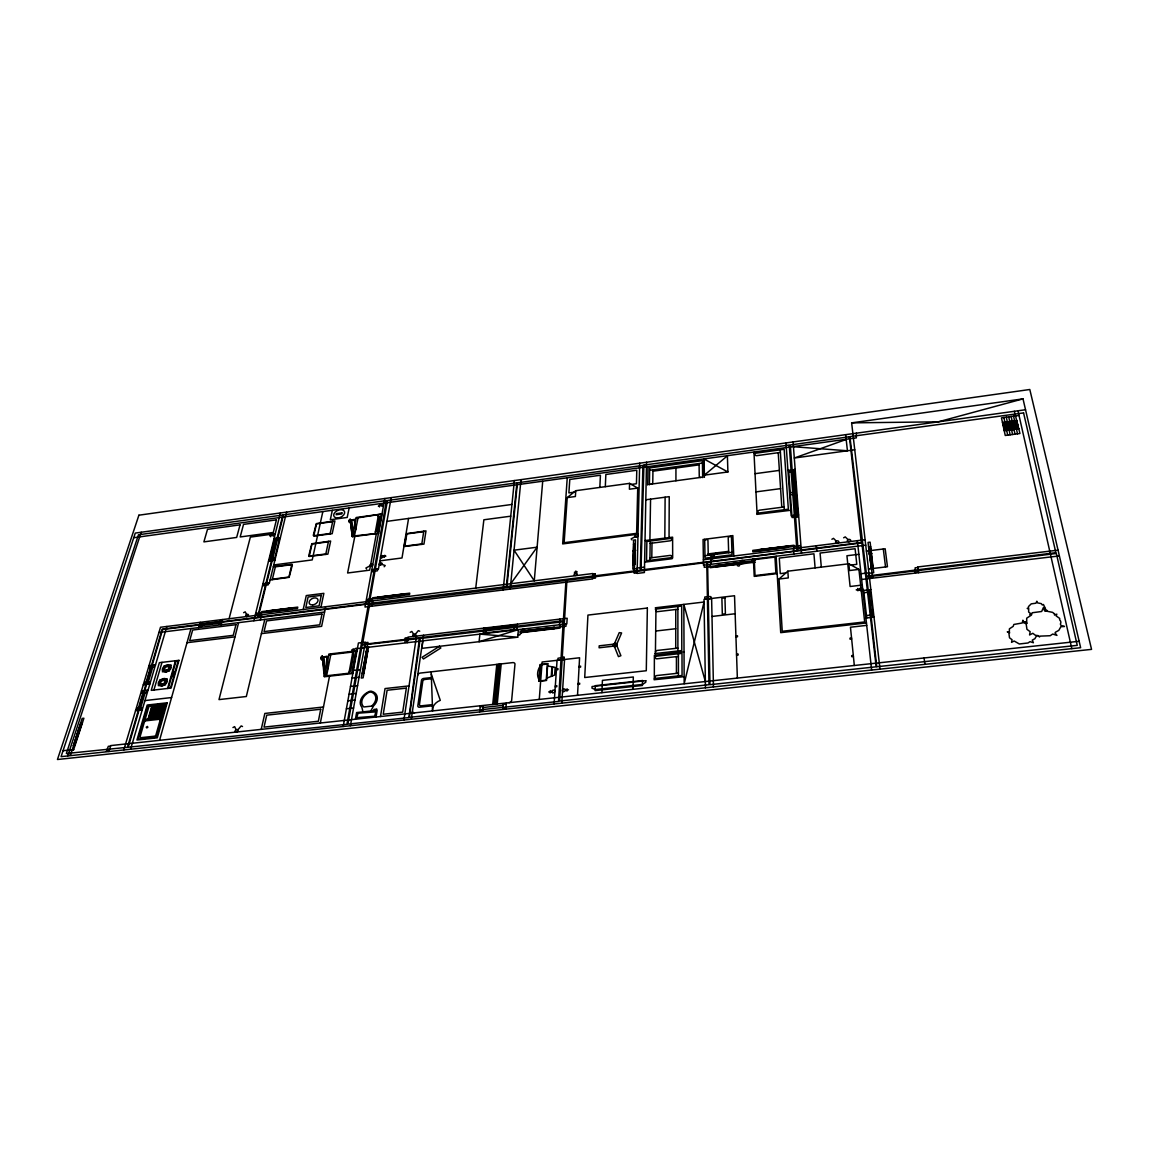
<?xml version="1.0" encoding="UTF-8"?>
<svg xmlns="http://www.w3.org/2000/svg" width="1149" height="1149" viewBox="0 0 1149 1149"><rect width="100%" height="100%" fill="white"/><g stroke="black" fill="none" stroke-linecap="round" stroke-linejoin="round"><path stroke-width="1.5" d="M675.727 648.366L675.756 609.501M675.928 480.77L675.942 468.045M676.431 673.4L676.431 656.639M671.547 557.595L671.547 556.346A1.551 1.092 -14.8 0 0 670.025 555.427L649.917 557.954M671.605 538.321L671.591 539.556A1.537 1.077 -14.7 0 1 670.082 540.834L650.147 543.376M644.603 562.163L672.151 558.716L672.668 557.825L672.61 537.172L645.02 540.561M669.048 537.488L669.235 496.655L645.81 499.786M664.826 538.019L665.113 497.201M654.312 678.556L654.384 655.275L684.014 651.785M655.189 678.427L655.203 676.991A1.652 1.25 -16.1 0 1 656.84 675.54L678.441 673.17M655.447 656.323L655.433 657.731A1.637 1.235 -15.9 0 0 657.027 658.794L678.413 656.409M655.418 653.522L655.964 609.099M649.903 539.929L650.564 499.14M649.889 560.31L650.19 541.064M652.962 469.855L652.761 482.795A1.609 1.077 -15.2 0 1 651.167 484.117M651.785 557.71L652 543.132M649.386 484.806L649.688 467.902L702.398 460.648L702.671 477.611M646.528 462.257L644.402 572.532L637.092 573.437L639.691 463.191M647.691 485.036L648.036 466.767M637.724 488.095L636.618 533.337L564.13 542.687L567.218 497.618L575.75 490.695L629.58 483.37L637.724 488.095L629.408 489.215L629.58 483.37M633.013 689.328L633.314 676.991L602.421 680.366L601.904 692.675M633.314 550.946L632.84 569.1L637.192 568.554L637.106 572.891L634.176 573.25L635.225 550.701M633.314 550.601L633.602 540.116L635.498 539.872L635.239 550.357M633.185 564.762L633.731 544.253M633.386 564.748L633.918 544.238M634.449 564.604L634.966 544.095M634.636 564.59L635.153 544.08M605.308 486.673L605.853 474.494L636.79 470.243L636.445 483.729L631.39 484.418M599.835 487.42L600.424 475.241L569.789 479.463L568.884 492.907L573.868 492.232M577.516 695.303L579.584 657.774L542.127 662.011L539.269 699.425M566.931 691.195L567.075 688.739M575.735 573.121L575.864 570.981M561.775 703.145L564.561 659.469M575.75 490.695L575.39 496.512L567.218 497.618M554.091 703.964L557.064 660.316M559.477 624.769L559.865 619.11M567.233 477.927L562.665 543.908L638.011 534.184M554.105 628.79L554.206 627.268M550.098 693.019L550.27 690.563M551.261 676.416L551.937 666.765M551.893 676.158L552.54 666.88M542.701 481.302L534.271 580.805L514.048 550.17L537.114 547.197L510.731 583.735M525.825 632.108L525.955 630.586M517.711 637.192L518.4 629.609L479.061 641.702L479.923 634.133L517.711 637.192L421.87 648.366L422.961 640.869M516.878 629.781L517.395 624.137M505.79 709.134L506.364 702.958M514.034 629.566L514.35 626.176M514.939 624.984L514.838 626.119L486.027 629.523L486.156 628.402M510.012 626.679L510.127 625.559M497.23 703.949L501.208 663.907M510.213 589.107L521 479.636M494.214 704.28L498.264 664.237M506.364 586.679L516.921 482.853L387.486 500.49L369.274 603.455L640.28 570.234L642.923 465.417L517.452 482.824L506.91 586.665M495.722 704.107L499.743 664.079M503.161 589.968L514.393 480.555M492.72 704.438L496.799 664.409M490.81 628.963L490.939 627.828M486.142 632.84L486.501 629.465M479.65 711.92L480.325 705.773M483.198 633.745L483.83 628.115M475.729 588.087L483.873 519.779L510.731 516.188M411.27 719.231L423.536 635.268M403.917 720.021L416.498 636.101M421.74 544.396L423.794 531.168M407.206 642.693L408.082 637.092L567.175 618.248L566.816 623.907L357.411 648.567M404.06 595.254L404.29 593.846M380.477 716.531L385.044 688.567L409.03 685.896M408.57 518.443L402.006 557.969L379.888 560.841M376.068 716.875L377.159 710.312L356.607 712.552L355.443 719.102M404.204 545.89L406.631 533.639L425.992 530.881L423.952 544.109L404.505 546.479M404.865 545.804L406.775 534.242M373.727 710.685L373.928 709.464L376.872 709.134L374.703 710.585M365.152 666.319L363.113 677.838L361.231 678.054L368.01 642.392L365.238 642.722L364.448 647.189L368.614 646.686L365.224 665.932M384.398 557.294L384.757 555.283M377.777 598.528L378.035 597.121M362.481 673.371L366.387 651.354M363.515 673.257L367.407 651.224M363.702 673.242L367.594 651.21M350.402 725.737L365.353 642.162L358.431 642.98L343.163 726.513M371.773 606.198L372.736 600.884M391.191 497.618L378.438 568.97L371.802 569.818M380.908 505.761C385.13 507.786 382.416 502.012 378.337 506.163M352.054 672.854L355.946 651.641M378.021 532.705L381.31 514.695M352.528 672.797L356.405 651.584M378.452 532.648L381.741 514.637M384.829 498.508L364.994 607.045L592.539 578.938L592.812 573.538L160.501 627.253L123.79 749.952M733.766 556.03L732.847 535.535L731.425 536.023L732.057 554.809L705.012 558.184L704.682 539.412L703.073 539.499L703.475 565.236L865.728 545.186M352.786 650.937L353.188 648.711M348.923 673.228L352.844 652.014M375.134 533.107L378.452 515.097M376.384 533.553L369.648 570.163L347.616 572.992L354.811 536.439M379.443 506.924L379.788 505.043M354.481 535.865L358.028 517.883M320.341 723.008L329.504 676.187M326.603 675.784L330.783 654.6M272.212 535.549C276.378 537.359 273.706 532.044 269.713 535.908M349.138 508.002L347.213 517.438L330.309 519.75L332.334 510.314M325.67 606.729L321.634 626.334L261.397 633.645M320.944 607.318L323.86 593.344L306.266 595.57L303.207 609.516M292.377 564.891L289.117 577.329L270.116 579.972M325.727 554.436L328.513 541.323M330.079 533.969L332.793 521.186M322.84 511.621L312.226 559.908L273.749 564.949M308.736 555.872L311.81 543.736L330.653 541.035L327.882 554.148L309.038 556.489M313.275 535.448L316.291 523.614L334.905 520.899L332.205 533.682L313.663 536.08M309.383 555.786L311.925 544.324M313.907 535.362L316.392 524.188M292.176 609.185L292.492 607.778M261.225 729.371L264.845 713.443L323.472 706.994M289.017 576.712L291.717 565.006M264.816 619.412L246.331 696.509L218.999 699.597L238.59 622.657M266.726 612.36L267.056 610.952M274.238 560.396L279.753 537.689M260.435 619.957L261.713 614.672M286.561 512.124L269.383 583.003L262.949 583.836M272.27 579.685L275.487 566.328M253.857 620.762L280.37 512.971M269.153 561.071L274.74 538.378M270.719 536.698L271.193 534.788M229.082 618.736L250.367 537.1L275.272 533.725M221.183 624.797L222.576 619.541M198.72 627.569L200.185 622.327M159.553 740.329L190.993 628.532M173.24 676.632L174.576 671.906M170.727 687.203L178.052 661.321M159.05 717.838L162.727 704.926M167.582 688.466L175.481 660.747M160.515 718.8A1.522 1.005 -32.5 0 0 159.496 717.78L163.172 704.868M168.515 687.461L175.869 661.58M172.005 676.775L173.341 672.05M155.46 718.226L159.165 705.328M155.905 718.182L159.61 705.271M157.255 718.039L160.946 705.127M157.7 717.981L161.391 705.069M151.783 718.642L155.503 705.73M152.228 718.585L155.948 705.687M153.664 718.427L157.384 705.529M154.11 718.384L157.83 705.472M148.508 719.001L152.257 706.104M149.988 718.843L153.722 705.931M150.433 718.786L154.167 705.888M153.894 690.046L161.995 662.355M148.063 719.059L151.812 706.147M141.097 709.981L141.787 707.698L137.349 708.201L136.659 710.484M146.928 690.29L146.268 692.545L141.873 693.048L142.548 690.808M148.767 684.1L149.427 681.874L145.061 682.391L144.386 684.617M154.44 664.969L153.794 667.167L149.442 667.67L150.102 665.486M130.569 749.234L166.864 626.464M138.455 708.071L142.964 692.933M146.153 682.262L150.533 667.54M140.681 707.813L145.162 692.675M148.336 682.003L152.702 667.282M108.896 751.547L110.735 745.586L1079.141 641.271M78.261 730.333L70.62 754.979L67.949 755.266M78.391 729.945L82.154 718.427L83.906 718.226L80.143 729.759M73.507 745.529L80.875 722.994M73.68 745.5L81.048 722.98M74.656 745.399L82.182 722.85M80.013 730.146L73.507 750.082L69.514 750.512M67.734 755.941L141.198 532.26M147.934 727.173L146.742 727.978M146.21 727.231L147.445 726.427M616.927 643.813L621.609 632.955L619.254 632.639L614.571 643.426M370.782 711.001L373.569 705.903A12.625 9.02 -27.6 0 0 371.314 691.224A4.136 2.944 -27.3 0 0 369.289 691.454A12.639 9.048 -27.4 0 0 361.849 707.181L362.955 711.863M1045.202 610.995L1047.184 610.564L1045.159 609.401A2.887 2.083 -0.2 0 0 1044.814 607.304L1043.436 604.518L1042.301 604.977L1041.339 603.642L1037.346 602.837L1036.829 601.229L1035.938 603.211L1031.227 603.857L1028.484 606.543L1028.499 608.41L1027.192 608.396L1028.714 608.927L1028.628 612.015L1030.208 613.178L1029.921 614.772L1031.285 614.026M741.32 562.723L738.965 566.127L737.285 565.638M713.314 556.432L715.669 553.071L717.306 553.545M522.264 631.548L519.578 635.052L518.055 634.521M415.507 634.09L418.293 630.657L419.715 631.174M384.183 566.744L385.217 565.523L381.741 564.331M238.073 729.572L241.175 725.924L242.511 726.527M779.036 579.024L787.841 571.182L848.809 563.786L858.935 569.401L864.68 621.939L782.239 631.275L779.036 579.024L788.286 577.918L787.841 571.182M704.366 475.155L727.389 455.837L727.906 471.966L704.366 475.155L704.078 459.054L727.906 471.966M158.275 685.709L159.855 684.488M165.643 680.021L167.208 678.8M162.325 671.82L163.876 670.614M169.607 666.19L171.172 664.998M831.89 539.254L833.485 538.364L836.314 541.122A1.623 1.149 -8.6 0 1 838.827 541.782A1.623 1.149 -8.6 0 1 836.558 543.132A1.623 1.149 -8.6 0 1 836.257 541.15M843.639 537.789L845.247 536.899L848.091 539.657A1.637 1.149 -8.2 0 1 850.633 540.346A1.637 1.149 -8.2 0 1 848.307 541.653A1.637 1.149 -8.2 0 1 848.091 539.657M707.64 554.766L709.249 553.875L711.748 556.633M635.225 536.655L631.146 538.881L632.007 539.901M232.945 727.561L234.64 726.642L236.12 729.787M410.193 632.309L411.83 631.433L413.654 634.305M369.992 565.854L365.928 568.008L366.56 569.014M243.631 612.69L245.225 611.857L246.618 614.557M546.766 678.154L554.622 675.052L555.154 667.368L547.599 665.975M846.181 439.464L794.304 458.02L854.741 449.776M351.651 519.966L350.589 520.31L353.116 535.678L354.194 535.319L351.651 519.966L354.653 519.377L355.874 528.612M323.86 656.855L322.697 657.228L325.124 675.511L326.287 675.124L323.86 656.855L327.12 656.266L328.241 667.224M1025.526 409.748L135.28 533.079L61.069 756.66L1080.634 647.706L1023.012 398.875L938.23 421.841L851.639 422.861L880.005 669.135M754.204 452.146L754.074 453.438L784.164 449.302L788.358 509.194L757.292 513.215L756.76 514.379L790.785 510.271M672.366 538.206L646.873 541.481L646.528 560.726L672.309 557.524M351.666 520.195L354.265 519.721L355.673 529.861M323.874 657.127L326.689 656.654L327.996 668.718M851.639 422.861L1023.012 398.875M133.744 537.703L856.321 437.87L856.35 433.187M1019.019 415.421L1001.468 417.848L1005.26 435.485L1019.939 433.489L1014.337 411.299M649.645 470.314L702.441 463.061M780.401 452.404L756.875 455.636A1.795 1.192 -11.8 0 1 755.051 454.674L754.979 453.338M1002.474 422.516L1017.037 420.505M652.948 471.191L699.095 464.871M356.147 518.127L382.287 513.948L356.276 517.495L352.456 536.755L378.768 533.237L352.585 536.109M316.88 523.815L332.693 521.66M1004.24 430.731L1018.876 428.749M378.165 516.691L379.457 516.519L376.743 531.312L375.436 531.484M649.4 484.361L702.671 477.151M386.954 521.359L511.937 504.454M274.108 538.464L280.385 537.617M755.051 473.69L779.381 470.401M787.927 470.444L795.165 469.467M274.338 539.973L275.602 539.8L270.834 559.261L269.57 559.434M275.516 540.131L279.279 539.613M314.266 535.635L330.18 533.495M794.562 471.219L793.112 471.406L794.677 492.49L796.156 492.303M788.789 472.325L793.14 471.736M273.548 543.19L274.812 543.017M312.413 543.951L328.413 541.811M407.263 533.854L423.722 531.657M270.374 556.159L271.638 555.987M755.97 491.887L780.588 488.627M270.905 558.931L274.726 558.428M268.521 561.157L274.884 560.31M309.727 556.059L325.828 553.933M790.253 492.734L794.663 492.145M796.257 493.653L794.778 493.855L796.401 515.542L797.894 515.355M790.397 494.774L794.806 494.185M405.252 546.077L421.827 543.894M273.361 566.601L292.061 564.303M275.358 566.83L291.372 564.734M383.263 556.461L385.906 556.116M784.078 506.982L759.719 510.142A1.853 1.278 -11.5 0 0 757.952 511.678L758.024 513.129M272.385 579.182L288.5 577.1M798.612 514.91L791.158 515.858L785.973 442.925M794.447 469.568L798.052 517.093L792.063 517.51L791.934 515.757L797.894 514.996M633.487 544.296L635.397 544.052M704.639 539.269L731.468 535.865M704.696 539.858L706.405 539.642A1.551 1.092 -13.4 0 1 707.956 540.547L708.244 555.283M731.439 536.468L729.716 536.684A1.551 1.092 -12.6 0 0 728.207 537.976L728.681 552.726M633.559 550.572L632.826 551.017L633.544 550.917M634.995 550.385L635.727 550.299L634.995 550.744M708.215 553.904L728.638 551.348M632.941 564.791L634.88 564.547M704.969 555.699L731.97 552.324M574.371 572.231L577.229 571.872M284.133 608.826L261.814 611.613L261.053 614.758L255.81 615.419L256.328 613.307L283.817 610.22M284.579 608.769L297.778 607.117L297.462 608.525L284.263 610.176M395.658 594.923L372.621 597.796L372.061 600.97L366.646 601.645L367.034 599.519L395.428 596.331M396.118 594.866L409.733 593.157L409.518 594.579L395.888 596.274M767.805 548.518L752.767 550.385L752.839 551.836L767.877 549.954M768.308 548.446L794.002 545.244L794.232 548.504L800.322 547.757L800.164 545.574L768.379 549.897M267.013 611.124L292.449 607.965M377.992 597.293L404.261 594.019M787.955 546.192L758.785 549.825L787.97 546.335M266.985 611.268L292.421 608.094M377.978 597.437L404.233 594.162M266.769 612.173L292.248 608.869M377.806 598.356L404.103 594.938M758.828 550.759L788.027 547.269M637.221 568.023L644.517 567.118M703.375 559.793L865.096 539.7M199.94 623.189L202.511 622.873L201.549 626.377L198.964 626.693M222.346 620.417L219.761 620.733L218.827 624.237L221.427 623.921M202.281 623.749L219.516 621.609M201.793 625.501L219.057 623.361M158.921 632.496L324.578 612.029M735.676 563.082L704.251 567.333L704.208 565.15M736.179 563.024L751.245 561.172L751.302 562.637L736.222 564.489M716.186 565.667L745.213 562.091M868.543 546.823L870.626 546.565M716.2 565.825L745.227 562.234M716.215 566.773L745.256 563.197M735.733 564.547L710.24 567.692L710.168 564.403M752.193 562.651L755.209 562.278M866.403 551.075L885.175 548.777L887.459 566.73L868.472 569.014M858.863 554.292L846.928 555.757L850.102 586.493L862.253 585.056M869.592 553.445L868.845 553.904L869.635 553.804M871.157 553.244L871.976 553.516L871.201 553.617M187.014 642.693L234.97 636.862M777.169 573.595L754.218 576.381L753.414 559.06M785.887 572.92L780.257 573.61L779.295 558.084L813.937 553.818L815.101 567.879M851.05 565.035L856.795 564.331L855.1 548.734L820.084 553.057L821.305 567.118M858.935 569.401L849.513 570.536L848.809 563.786M871.071 568.439L873.183 568.195M861.018 573.753L868.917 572.805M1058.042 550.156L917.721 566.96L918.554 572.69M176.415 661.163L177.722 661.02M861.649 579.469L1059.378 555.929M149.011 665.616L155.517 664.84M655.303 607.792L704.064 602.019L684.172 683.727L683.827 604.417L705.357 681.529M483.772 628.675L517.352 624.711M655.275 609.171L681.687 606.054L681.802 650.564L654.715 653.609M677.881 609.257L657.645 611.641A1.738 1.264 -15.5 0 1 655.95 610.55M483.269 633.185L516.935 629.221M856.192 589.839L859.38 589.466M351.608 649.989L354.366 649.659M862.856 590.514L870.841 589.581M534.702 629.566L520.138 631.275L520.009 632.783L559.98 628.101L560.209 624.683L566.084 623.993L565.94 626.262L535.19 629.508M525.94 630.772L554.191 627.455M357.009 650.779L328.887 654.083L324.391 676.761L352.844 673.515M525.926 630.93L554.191 627.613M328.743 654.829L356.865 651.526M525.854 631.763L554.12 628.446M870.267 591.606L868.673 591.807L871.359 615.404L872.981 615.218M863.919 592.755L868.716 592.195M365.971 651.397L367.824 651.181M352.499 653.896L353.906 653.724L350.704 671.145L349.282 671.318M869.104 595.685L870.712 595.498M711.992 616.453L735.145 613.753M143.295 684.747L149.858 683.985M655.706 631.031L675.741 628.718M141.442 690.937L148.034 690.176M168.846 687.777L170.167 687.633M363.587 666.118L363.515 666.506M364.98 665.96L364.922 666.348M353.418 670.413L360.441 669.608M870.899 611.426L872.522 611.239M324.535 676L352.987 672.754M613.394 644.201L599.189 645.824L599.103 647.792L613.351 646.169M866.447 615.562L871.301 615.002M362.05 673.429L363.931 673.213M865.901 618.047L874.016 617.128M144.961 700.574L171.589 697.544M352.011 678.097L359.062 677.307M735.906 635.957L737.457 635.77L737.5 636.747L735.949 636.919M866.447 622.959L780.717 632.654L776.121 556.26M866.705 625.372L850.461 627.21L854.325 665.486M677.896 648.122L657.199 650.449A1.781 1.336 -15.9 0 0 655.447 652M135.553 710.613L142.217 709.867M350.488 686.427L357.569 685.623M431.406 677.58L423.651 678.441A2.039 1.465 -25.4 0 0 421.496 680.237L417.834 705.802A2.068 1.508 -26.1 0 0 419.557 707.209L432.426 705.816M431.45 678.729L424.929 679.461A2.039 1.465 -25.3 0 0 422.775 681.242L419.471 704.438A2.068 1.508 -26 0 0 421.195 705.831L432.383 704.624M556.475 668.847L557.969 668.675L557.911 669.652L556.418 669.81M579.11 666.319L580.618 666.147L580.561 667.124L579.067 667.282M80.66 723.023L82.412 722.822M851.553 638.011L849.944 638.198L850.045 639.189L851.653 639.002M349.066 694.24L356.176 693.45M159.496 717.78L146.498 719.231A1.522 0.991 -32.7 0 0 144.817 720.538M736.538 654.212L738.103 654.04L738.146 655.031L736.566 655.203M78.606 729.931L78.477 730.319M79.927 729.787L79.798 730.175M347.86 700.833L354.998 700.043M346.409 708.775L353.576 707.999M555.326 685.881L556.834 685.723L556.762 686.714L555.254 686.872M578.177 683.382L579.685 683.224L579.642 684.215L578.119 684.373M853.319 655.461L851.682 655.648L851.782 656.654L853.42 656.481M684.129 676.66L654.068 679.748L654.528 678.499L682.061 675.497L681.989 653.35L654.628 656.395M548.662 691.957L551.707 691.626M565.466 690.132L568.525 689.802M73.277 745.543L75.058 745.356M63.037 750.714L73.68 749.579M110.577 746.103L108.322 746.333L106.412 751.159L109.112 750.871M480.21 706.793L483.212 706.477L482.767 710.57L479.765 710.901M506.278 703.992L503.262 704.308L502.86 708.43L505.89 708.1M483.097 707.497L503.161 705.342M1038.308 635.641L1036.599 635.756L1034.904 638.686L1032.276 640.137L1033.382 642.722L1029.992 641.645L1027.996 642.98L1019.35 643.986L1014.15 641.013L1011.565 642.334L1012.039 639.706L1009.511 637.796L1008.923 633.501L1009.712 632.74L1007.271 631.864L1009.368 631.893L1009.382 628.833L1013.188 626.363L1013.82 624.467L1022.251 622.973L1022.883 620.216L1023.687 622.844L1026.603 623.692M793.442 446.731L847.431 450.767L845.65 434.667M164.063 665.831L165.011 666.736M168.501 670.068L169.463 670.973M160.041 679.634L161.004 680.553M164.508 683.957L165.47 684.876M616.855 645.709L620.891 655.72L618.449 656.61L614.456 646.643M431.277 674.046L440.282 700.344A10.528 7.756 -25.4 0 0 432.613 710.915L431.191 671.835M1017.971 410.796L1071.816 648.639M1016.721 420.548L1018.574 428.778M1016.492 420.591L1018.33 428.821M1015.141 420.764L1016.98 429.008M1014.912 420.807L1016.736 429.037M1013.562 416.182L1017.497 433.819M1014.294 420.879L1016.133 429.123M1014.05 420.922L1015.888 429.151M1012.714 421.108L1014.538 429.338M1012.47 421.137L1014.294 429.367M1011.149 416.512L1015.041 434.15M1011.867 421.223L1013.691 429.453M1011.623 421.252L1013.447 429.482M1010.287 421.439L1012.097 429.669M1010.043 421.468L1011.852 429.697M1008.721 416.843L1012.585 434.48M1009.44 421.554L1011.249 429.783M1009.195 421.582L1011.005 429.812M1007.86 421.769L1009.655 429.999M1007.63 421.798L1009.411 430.028M1006.309 417.188L1010.143 434.81M1007.012 421.884L1008.808 430.114M1006.768 421.913L1008.563 430.143M1005.447 422.1L1007.228 430.329M1005.203 422.128L1006.984 430.358M1003.881 417.518L1007.702 435.155M1004.599 422.214L1006.366 430.444M1004.355 422.257L1006.122 430.487M1003.02 422.43L1004.786 430.66M1002.775 422.473L1004.542 430.703M924.04 657.975L924.945 664.337M883.294 549.007L885.549 566.96M871.416 553.215L870.109 542.156L868.041 542.414L869.319 553.473M871.459 553.588L873.714 572.733L868.974 573.308L869.491 577.875L872.666 577.502L869.362 553.847M870.368 546.594L872.91 568.224M870.152 546.622L872.709 568.252M869.017 546.766L871.545 568.382M868.802 546.795L871.344 568.41M870.037 589.681L873.197 617.214M863.66 590.428L866.719 617.961M857.355 540.662L871.646 670.039M857.657 588.489L857.915 590.816M816.35 545.761L816.824 551.233M793.083 441.948L801.499 553.129M788.645 470.343L791.905 515.772M793.485 548.604L793.873 554.062M787.941 546.005L788.042 547.455M780.228 449.848L784.264 509.725M778.218 452.706L781.808 507.269M754.031 453.438L757.047 513.388M758.771 549.639L758.843 551.089M753.658 561.373L753.758 563.556M745.213 561.918L745.27 563.369M737.356 678.082L734.527 595.742L704.021 599.361L705.457 687.791M716.186 565.495L716.215 566.945M710.8 558.874L710.915 564.317M711.619 598.457L713.457 686.944M704.078 459.054L704.394 477.366M699.066 463.535L699.253 476.505A1.623 1.092 -13.6 0 0 700.876 477.395M678.413 653.752L678.441 675.899M677.881 606.514L677.896 651.009M321.878 659.928A4.122 2.829 -27.6 0 1 321.447 656.582L321.49 656.912A3.878 2.671 -27.6 0 0 321.835 659.598M349.856 522.623A3.777 2.427 -24.1 0 1 349.397 519.808M349.813 522.35A3.548 2.284 -24.1 0 1 349.454 520.08M539.025 679.691A20.05 14.937 -20.3 0 1 540.059 666.248M144.357 722.089A1.522 1.005 -32.8 0 1 146.052 720.782L159.05 719.331A1.522 1.005 -32.6 0 1 160.07 720.351M417.69 675.282A2.528 1.824 -25.3 0 1 420.376 673.055L512.684 662.614A2.557 1.867 -22 0 1 514.967 664.294L511.65 700.373A2.614 1.953 -22.8 0 1 508.95 702.685M414.617 712.854A2.585 1.896 -26.4 0 1 412.462 711.087M1054.523 613.853L1054.509 615.088L1056.807 614.155L1056.204 615.979L1059.708 618.421L1059.651 619.828A5.846 4.223 0.5 0 1 1060.369 624.065L1061.145 625.674L1064.505 626.464L1060.886 626.722L1058.803 630.37L1055.529 632.18L1055.041 632.955L1056.951 635.397L1052.685 634.047L1050.2 635.727L1040.333 636.115L1039.371 636.991L1038.782 635.814L1035.378 635.253L1032.793 633.3L1029.576 634.952L1030.136 631.677L1026.947 629.322L1026.172 623.979L1027.149 623.031L1024.089 621.954L1026.703 621.982L1026.689 618.176L1031.429 615.117L1032.19 612.762L1041.683 611.483L1043.45 607.476L1044.513 610.722L1052.57 612.36L1054.523 613.853M645.781 680.696L645.752 682.305L642.42 684.431L595.168 689.544L591.994 688.136L592.065 686.542L645.781 680.696M647.361 608.036L646.284 670.743L584.712 677.522L587.943 615.088L647.361 608.036M642.492 680.538L642.406 685.479L595.125 690.592L595.34 685.666L642.492 680.538M375.938 711.849L374.56 716.229L356.693 717.665L358.1 713.199L375.938 711.849M643.928 465.086L640.998 569.961L796.918 550.759L789.219 445.036L643.928 465.086M858.447 589.609L857.125 589.652L858.447 589.609M595.168 573.811L595.455 578.076L592.554 578.435L592.769 574.112L595.168 573.811M563.211 621.753L558.529 701.436L409.346 717.364L420.189 638.499L563.211 621.753M566.917 580.331L559.635 701.034L708.99 684.703L706.779 562.45L566.917 580.331M564.015 657.185L563.872 659.54L557.868 660.23L557.997 658.262L564.015 657.185M565.983 580.446L563.34 620.719L362.438 644.474L369.59 604.747L565.983 580.446M547.771 663.677L546.551 680.438L538.809 681.285L540.102 664.539L547.771 663.677M547.412 664.036L546.22 680.222L539.183 680.998L540.432 664.811L547.412 664.036M614.399 645.006L615.835 644.848L614.399 644.977M419.457 638.485L408.929 717.579L347.917 724.114L362.194 644.991L419.457 638.485M406.329 688.136L402.696 712.136L383.235 714.233L387.112 690.262L406.329 688.136M407.996 637.638L407.306 642.104L404.965 642.392L405.18 637.968L407.996 637.638M386.394 500.533L368.369 603.527L258.209 617.171L283.501 514.881L386.394 500.533M377.734 569.057L377.432 570.766L372.046 571.785L372.42 569.746L377.734 569.057M368.499 604.015L346.912 724.301L128.185 747.238L162.627 629.551L368.499 604.015M320.715 709.249L318.359 721.242L264.026 727.116L266.726 715.166L320.715 709.249M321.979 614.083L319.752 624.812L264.04 631.591L266.597 620.905L321.979 614.083M341.928 512.885L341.713 513.948L336.169 514.709L336.384 513.646L341.928 512.885M321.289 595.354L319.092 605.839L305.806 607.491L308.09 597.02L321.289 595.354M266.568 584.999L263.049 585.789L263.552 583.764L268.694 583.089L268.292 584.784L266.568 584.999M276.421 519.865L273.304 532.461L240.184 536.956L243.531 524.389L276.421 519.865M282.841 515.011L257.548 617.315L162.167 629.106L127.496 747.281L66.355 753.529L138.469 534.773L282.841 515.011M235.962 624.683L233.233 635.34L189.686 640.639L192.659 630.025L235.962 624.683M240.04 524.863L236.665 537.43L203.89 541.883L207.509 529.344L240.04 524.863M165.786 704.797L156.968 735.934A1.537 1.02 -33 0 1 155.273 737.27L139.417 738.979A1.537 1.02 -33.3 0 1 138.411 737.945L147.532 706.85A1.508 0.977 -32.3 0 1 149.198 705.558L164.781 703.806A1.508 0.991 -32 0 1 165.786 704.797M178.971 660.33L171.115 688.064L151.251 690.348L159.381 662.671L178.971 660.33M167.223 702.786L157.312 737.816L136.932 740.013L147.201 705.055L167.223 702.786M164.522 704.725L155.948 734.886A1.537 1.02 -33 0 1 154.253 736.222L141.126 737.644A1.537 1.02 -33.3 0 1 140.121 736.61L148.925 706.477L164.522 704.725M138.9 515.197L57.45 759.503L1091.55 649.372L1029.806 389.497L138.9 515.197M439.449 646.312L422.071 657.3L423.45 658.98L440.843 647.979L439.449 646.312M350.129 519.19L352.298 536.526L350.129 519.19M322.237 655.878L324.219 676.474L324.923 676.258L322.237 655.878M849.398 436.778L790.311 444.95L798.081 550.357L861.319 542.529L849.398 436.778M1023.572 412.908L849.901 436.62L866.691 576.094L1055.859 552.683L1023.572 412.908M861.879 542.903L707.569 562.249L709.981 684.689L876.184 666.793L861.879 542.903M774.943 557.107L754.275 559.649L755.037 575.577L775.891 573.049L774.943 557.107M1056.348 553.473L866.748 576.913L876.759 666.75L1077.245 645.365L1056.348 553.473M708.832 596.518L704.782 597.006L704.825 599.275L710.915 598.543L710.872 596.661L708.832 596.518M917.807 567.491L915.135 567.807L915.25 572.461L918.453 572.087L917.807 567.491M724.947 597.897L721.888 598.256L722.319 614.155L725.407 613.796L724.947 597.897M371.601 706.118L363.802 706.965A11.763 8.416 -27.4 0 1 368.527 692.588A4.136 2.959 -27.3 0 1 371.716 692.229A11.763 8.388 -27.6 0 1 371.601 706.118M413.913 636.417A1.551 1.092 -24.6 0 0 415.665 634.593A1.551 1.092 -24.6 0 0 413.152 634.679A1.551 1.092 -24.6 0 0 413.913 636.417M711.992 558.644A1.58 1.12 -13.2 0 0 714.089 557.164A1.58 1.12 -13.2 0 0 711.561 556.748A1.58 1.12 -13.2 0 0 711.992 558.644M636.015 537.028A1.537 1.063 -15.9 0 0 638.025 535.549A1.537 1.063 -15.9 0 0 635.584 535.233A1.537 1.063 -15.9 0 0 636.015 537.028M522.694 631.634A1.58 1.135 -21 0 0 524.605 629.896A1.58 1.135 -21 0 0 522.063 629.767A1.58 1.135 -21 0 0 522.694 631.634M380.305 565.035A1.479 0.991 -24.2 0 0 381.985 563.355A1.479 0.991 -24.2 0 0 379.615 563.484A1.479 0.991 -24.2 0 0 380.305 565.035M370.969 566.242A1.479 0.977 -24.4 0 0 372.635 564.561A1.479 0.977 -24.4 0 0 370.28 564.69A1.479 0.977 -24.4 0 0 370.969 566.242M246.791 616.525A1.494 0.977 -28.3 0 0 248.385 614.729A1.494 0.977 -28.3 0 0 246.015 615.017A1.494 0.977 -28.3 0 0 246.791 616.525M236.392 732.042A1.623 1.12 -31.5 0 0 237.972 729.96A1.623 1.12 -31.5 0 0 235.401 730.376A1.623 1.12 -31.5 0 0 236.392 732.042M741.464 562.751A1.594 1.149 -12.1 0 0 743.633 561.315A1.594 1.149 -12.1 0 0 741.105 560.813A1.594 1.149 -12.1 0 0 741.464 562.751M162.167 685.192A3.95 2.571 -31.5 0 0 166.145 680.237A3.95 2.571 -31.5 0 0 159.955 681.343A3.95 2.571 -31.5 0 0 162.167 685.192M162.023 685.939A4.926 3.203 -31.5 0 0 166.993 679.734A4.926 3.203 -31.5 0 0 159.251 681.113A4.926 3.203 -31.5 0 0 162.023 685.939M162.397 684.028A2.384 1.551 -31.5 0 0 164.795 681.041A2.384 1.551 -31.5 0 0 161.061 681.702A2.384 1.551 -31.5 0 0 162.397 684.028M166.404 670.154A2.355 1.522 -31 0 0 168.774 667.196A2.355 1.522 -31 0 0 165.068 667.856A2.355 1.522 -31 0 0 166.404 670.154M166.03 672.021A4.883 3.16 -31 0 0 170.957 665.917A4.883 3.16 -31 0 0 163.273 667.296A4.883 3.16 -31 0 0 166.03 672.021M166.174 671.303A3.907 2.528 -31 0 0 170.109 666.406A3.907 2.528 -31 0 0 163.962 667.512A3.907 2.528 -31 0 0 166.174 671.303M337.82 517.955A5.831 3.72 -24.3 0 0 344.485 511.434A5.831 3.72 -24.3 0 0 335.206 512.081A5.831 3.72 -24.3 0 0 337.82 517.955M355.501 650.722A1.551 1.077 -26.6 0 0 357.224 648.855A1.551 1.077 -26.6 0 0 354.739 649.013A1.551 1.077 -26.6 0 0 355.501 650.722M860.328 590.457A1.68 1.221 -7.2 0 0 862.727 589.107A1.68 1.221 -7.2 0 0 860.098 588.36A1.68 1.221 -7.2 0 0 860.328 590.457M381.511 557.753A1.465 0.977 -24 0 0 383.22 556.102A1.465 0.977 -24 0 0 380.879 556.188A1.465 0.977 -24 0 0 381.511 557.753M575.175 575.405A1.551 1.092 -18.4 0 0 577.085 573.782A1.551 1.092 -18.4 0 0 574.586 573.61A1.551 1.092 -18.4 0 0 575.175 575.405M552.884 692.703A1.652 1.235 -20.9 0 0 554.852 690.851A1.652 1.235 -20.9 0 0 552.181 690.678A1.652 1.235 -20.9 0 0 552.884 692.703M563.427 691.554A1.652 1.25 -20.4 0 0 565.437 689.716A1.652 1.25 -20.4 0 0 562.751 689.515A1.652 1.25 -20.4 0 0 563.427 691.554M752.954 561.358A1.609 1.149 -11.6 0 0 755.123 559.893A1.609 1.149 -11.6 0 0 752.566 559.405A1.609 1.149 -11.6 0 0 752.954 561.358M312.629 604.92A4.754 3.16 -26.6 0 0 317.828 599.318A4.754 3.16 -26.6 0 0 310.244 600.008A4.754 3.16 -26.6 0 0 312.629 604.92M614.413 646.643A2.197 1.637 -17.6 0 0 617.228 644.374A2.197 1.637 -17.6 0 0 613.71 643.9A2.197 1.637 -17.6 0 0 614.413 646.643"/></g></svg>
